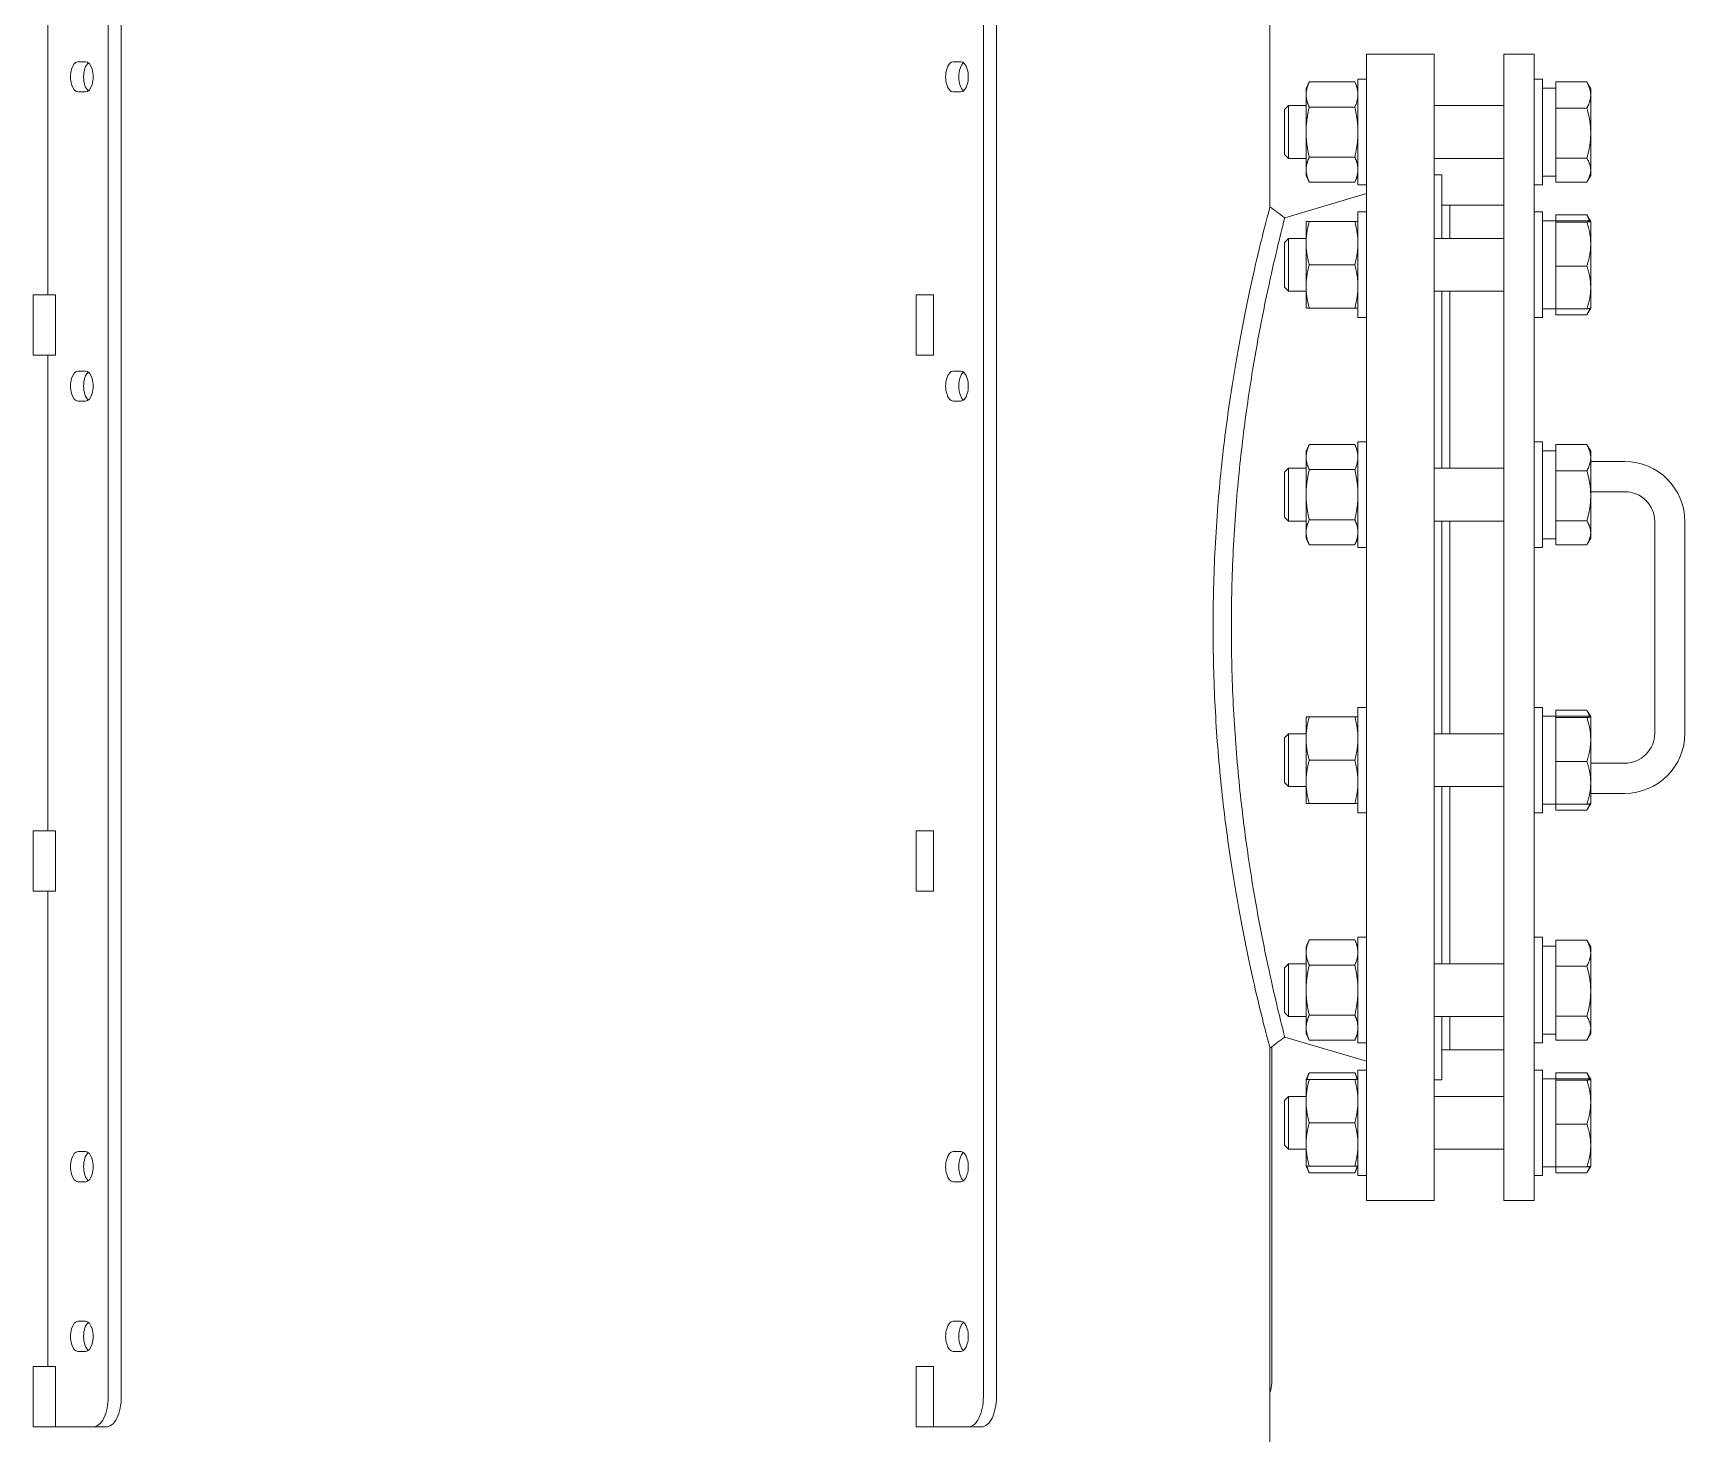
# Model space of a CAD drawing. Header units: inches. Extents: x 20 to 536, y 8 to 344.
# Drawn here: x 112.55 to 139.93, y 98.86 to 122.08 of the extents above; entities that cross this region are included whole.
import ezdxf

# ---------------------------------------------------------------- set-up
doc = ezdxf.new("R2010")
doc.units = ezdxf.units.IN
doc.header["$LTSCALE"] = 16
doc.header["$MEASUREMENT"] = 0
doc.layers.add('Visible (ANSI)', color=7, linetype='Continuous', lineweight=50)

msp = doc.modelspace()

# ---------------------------------------------------------------- linework, layer by layer
at = {"layer": 'Visible (ANSI)', "linetype": 'Continuous', "lineweight": 18}
for p, q in [((133.04893, 119.19868), (133.04893, 140.2293)), ((113.79361, 99.47597), (113.79361, 128.22597)), ((114.01011, 128.22597), (114.01011, 99.47597)), ((128.29953, 99.47597), (128.29953, 128.22597)), ((128.51604, 128.22597), (128.51604, 99.47597)), ((112.79361, 125.61597), (112.79361, 117.73597)), ((113.29361, 121.60097), (113.41861, 121.60097)), ((127.79953, 121.60097), (127.92453, 121.60097)), ((134.64923, 102.72597), (134.64923, 121.72597)), ((134.64923, 121.72597), (135.77423, 121.72597)), ((135.77423, 102.72597), (135.77423, 121.72597)), ((136.92923, 121.72597), (136.92923, 102.72597)), ((137.42923, 121.72597), (136.92923, 121.72597)), ((137.42923, 102.72597), (137.42923, 121.72597)), ((134.5086, 121.31134), (134.5086, 119.56134)), ((134.5086, 121.31134), (134.64923, 121.31134)), ((137.42923, 121.31134), (137.56985, 121.31134)), ((137.56985, 119.56134), (137.56985, 121.31134)), ((113.41861, 121.10097), (113.29361, 121.10097)), ((127.92453, 121.10097), (127.79953, 121.10097)), ((133.6496, 121.15534), (133.70147, 121.26657)), ((133.6496, 121.15534), (133.6496, 121.05901)), ((133.6496, 121.05901), (133.6496, 120.43634)), ((133.70147, 121.26657), (134.45673, 121.26657)), ((134.5086, 121.15534), (134.45673, 121.26657)), ((137.78885, 121.16584), (137.56985, 121.16584)), ((137.78885, 121.11465), (137.78885, 121.26602)), ((137.78885, 121.26602), (138.30278, 121.26602)), ((137.78885, 121.11465), (137.78885, 120.98448)), ((138.36698, 121.15509), (138.30949, 121.25466)), ((138.36698, 121.04956), (138.36698, 121.15509)), ((138.36698, 120.41827), (138.36698, 121.04956)), ((133.28885, 120.80769), (133.35501, 120.87384)), ((133.28885, 120.06499), (133.28885, 120.80769)), ((133.35501, 120.87384), (133.35501, 119.99884)), ((133.6496, 120.87384), (133.35501, 120.87384)), ((133.70147, 120.85145), (134.45673, 120.85145)), ((136.92923, 120.87384), (135.77423, 120.87384)), ((137.78885, 120.83311), (137.78885, 120.98448)), ((137.78885, 120.54301), (137.78885, 120.83311)), ((137.78885, 120.83311), (138.30278, 120.83311)), ((137.78885, 120.54301), (137.78885, 120.29354)), ((133.6496, 120.43634), (133.6496, 119.81366)), ((137.78885, 120.00343), (137.78885, 120.29354)), ((138.36698, 119.80504), (138.36698, 120.41827)), ((133.28885, 120.06499), (133.35501, 119.99884)), ((133.6496, 119.99884), (133.35501, 119.99884)), ((133.70147, 120.02122), (134.45673, 120.02122)), ((136.92923, 119.99884), (135.77423, 119.99884)), ((137.78885, 119.8647), (137.78885, 120.00343)), ((137.78885, 120.00343), (138.30278, 120.00343)), ((133.6496, 119.81366), (133.6496, 119.71734)), ((133.6496, 119.71734), (133.70147, 119.60611)), ((134.5086, 119.71734), (134.45673, 119.60611)), ((135.77423, 119.72597), (135.89923, 119.72597)), ((135.89923, 118.67388), (135.89923, 119.72597)), ((137.76755, 119.70684), (137.56985, 119.70684)), ((137.78885, 119.8647), (137.78885, 119.74539)), ((137.78885, 119.60666), (137.78885, 119.74539)), ((138.36698, 119.71759), (138.30949, 119.61801)), ((138.36698, 119.71759), (138.36698, 119.80504)), ((133.29529, 119.01471), (134.64923, 119.41597)), ((133.70147, 119.60611), (134.45673, 119.60611)), ((134.5086, 119.56134), (134.64923, 119.56134)), ((137.42923, 119.56134), (137.56985, 119.56134)), ((137.78885, 119.60666), (138.30278, 119.60666)), ((135.89923, 119.22597), (136.02923, 119.22597)), ((136.02923, 118.67388), (136.02923, 119.22597)), ((136.02923, 118.67388), (136.02923, 119.22597)), ((136.02923, 119.22597), (136.92923, 119.22597)), ((133.6496, 118.95538), (133.6496, 118.59588)), ((133.70147, 118.95538), (134.45673, 118.95538)), ((134.5086, 119.11138), (134.5086, 117.36138)), ((134.5086, 119.11138), (134.64923, 119.11138)), ((137.42923, 119.11138), (137.56985, 119.11138)), ((137.56985, 117.36138), (137.56985, 119.11138)), ((137.78885, 118.96588), (137.56985, 118.96588)), ((137.78885, 118.96588), (137.78885, 119.06605)), ((137.78885, 119.06605), (138.30278, 119.06605)), ((137.78885, 118.96588), (137.78885, 118.95176)), ((137.78885, 118.96533), (138.30278, 118.96533)), ((137.78885, 118.94447), (137.78885, 118.95176)), ((137.78885, 118.68958), (137.78885, 118.94447)), ((137.78885, 118.94447), (138.30278, 118.94447)), ((138.36685, 118.95535), (138.30949, 119.0547)), ((138.36698, 118.95513), (138.36685, 118.95535)), ((138.36698, 118.9549), (138.36698, 118.95513)), ((138.36698, 118.57999), (138.36698, 118.9549)), ((133.28885, 118.60773), (133.35501, 118.67388)), ((133.28885, 117.86503), (133.28885, 118.60773)), ((133.35501, 118.67388), (133.35501, 117.79888)), ((133.6496, 118.67388), (133.35501, 118.67388)), ((133.6496, 118.59588), (133.6496, 117.87688)), ((136.92923, 118.67388), (135.77423, 118.67388)), ((137.78885, 118.68958), (137.78885, 118.4704)), ((138.36698, 117.86147), (138.36698, 118.57999)), ((137.78885, 118.21551), (137.78885, 118.4704)), ((133.70147, 118.23638), (134.45673, 118.23638)), ((137.78885, 117.96792), (137.78885, 118.21551)), ((137.78885, 118.21551), (138.30278, 118.21551)), ((133.28885, 117.86503), (133.35501, 117.79888)), ((133.6496, 117.79888), (133.35501, 117.79888)), ((133.6496, 117.87688), (133.6496, 117.51738)), ((136.92923, 117.79888), (135.77423, 117.79888)), ((135.89923, 114.86343), (135.89923, 117.79888)), ((136.02923, 114.86343), (136.02923, 117.79888)), ((136.02923, 114.86343), (136.02923, 117.79888)), ((137.78885, 117.96792), (137.78885, 117.75501)), ((137.78885, 117.50742), (137.78885, 117.75501)), ((138.36698, 117.51763), (138.36698, 117.86147)), ((112.54681, 117.73597), (112.91861, 117.73597)), ((112.54681, 117.73597), (112.54681, 116.73597)), ((112.91861, 117.73597), (112.91861, 116.73597)), ((127.18349, 117.73597), (127.47054, 117.73597)), ((127.18349, 117.73597), (127.18349, 116.73597)), ((127.47054, 117.73597), (127.47054, 116.73597)), ((133.70147, 117.51738), (134.45673, 117.51738)), ((137.78885, 117.50688), (137.56985, 117.50688)), ((137.78885, 117.50742), (137.78885, 117.50688)), ((137.78885, 117.50742), (138.30278, 117.50742)), ((137.78885, 117.4067), (137.78885, 117.50688)), ((138.36685, 117.5174), (138.30949, 117.41805)), ((138.36698, 117.51763), (138.36685, 117.5174)), ((134.5086, 117.36138), (134.64923, 117.36138)), ((137.42923, 117.36138), (137.56985, 117.36138)), ((137.78885, 117.4067), (138.30278, 117.4067)), ((112.54681, 116.73597), (112.91861, 116.73597)), ((112.79361, 116.73597), (112.79361, 108.85597)), ((127.18349, 116.73597), (127.47054, 116.73597)), ((113.29361, 116.47597), (113.41861, 116.47597)), ((127.79953, 116.47597), (127.92453, 116.47597)), ((113.41861, 115.97597), (113.29361, 115.97597)), ((127.92453, 115.97597), (127.79953, 115.97597)), ((134.5086, 115.30093), (134.5086, 113.55093)), ((134.5086, 115.30093), (134.64923, 115.30093)), ((137.42923, 115.30093), (137.56985, 115.30093)), ((137.56985, 113.55093), (137.56985, 115.30093)), ((133.6496, 115.14493), (133.70147, 115.25616)), ((133.6496, 115.14493), (133.6496, 115.0486)), ((133.6496, 115.0486), (133.6496, 114.42593)), ((133.70147, 115.25616), (134.45673, 115.25616)), ((134.5086, 115.14493), (134.45673, 115.25616)), ((137.78885, 115.15543), (137.56985, 115.15543)), ((137.78885, 115.10424), (137.78885, 115.25561)), ((137.78885, 115.25561), (138.30278, 115.25561)), ((137.78885, 115.10424), (137.78885, 114.97407)), ((138.36698, 115.14468), (138.30949, 115.24425)), ((138.36698, 115.03916), (138.36698, 115.14468)), ((138.36698, 114.40786), (138.36698, 115.03916)), ((133.28885, 114.79728), (133.35501, 114.86343)), ((133.28885, 114.05458), (133.28885, 114.79728)), ((133.35501, 114.86343), (133.35501, 113.98843)), ((133.6496, 114.86343), (133.35501, 114.86343)), ((133.70147, 114.84104), (134.45673, 114.84104)), ((136.92923, 114.86343), (135.77423, 114.86343)), ((137.78885, 114.8227), (137.78885, 114.97407)), ((137.78885, 114.5326), (137.78885, 114.8227)), ((137.78885, 114.8227), (138.30278, 114.8227)), ((138.92923, 114.97597), (138.36698, 114.97597)), ((137.78885, 114.5326), (137.78885, 114.28313)), ((138.92923, 114.47597), (138.36698, 114.47597)), ((133.6496, 114.42593), (133.6496, 113.80326)), ((137.78885, 113.99302), (137.78885, 114.28313)), ((138.36698, 113.79464), (138.36698, 114.40786)), ((133.28885, 114.05458), (133.35501, 113.98843)), ((133.6496, 113.98843), (133.35501, 113.98843)), ((133.70147, 114.01081), (134.45673, 114.01081)), ((136.92923, 113.98843), (135.77423, 113.98843)), ((135.89923, 110.46351), (135.89923, 113.98843)), ((136.02923, 110.46351), (136.02923, 113.98843)), ((136.02923, 110.46351), (136.02923, 113.98843)), ((137.78885, 113.85429), (137.78885, 113.99302)), ((137.78885, 113.99302), (138.30278, 113.99302)), ((139.42923, 110.47597), (139.42923, 113.97597)), ((139.92923, 110.47597), (139.92923, 113.97597)), ((133.6496, 113.80326), (133.6496, 113.70693)), ((133.6496, 113.70693), (133.70147, 113.5957)), ((134.5086, 113.70693), (134.45673, 113.5957)), ((137.78885, 113.69643), (137.56985, 113.69643)), ((137.78885, 113.85429), (137.78885, 113.73499)), ((137.78885, 113.59625), (137.78885, 113.73499)), ((138.36698, 113.70718), (138.30949, 113.60761)), ((138.36698, 113.70718), (138.36698, 113.79464)), ((133.70147, 113.5957), (134.45673, 113.5957)), ((134.5086, 113.55093), (134.64923, 113.55093)), ((137.42923, 113.55093), (137.56985, 113.55093)), ((137.78885, 113.59625), (138.30278, 113.59625)), ((134.5086, 110.90101), (134.5086, 109.15101)), ((134.5086, 110.90101), (134.64923, 110.90101)), ((137.42923, 110.90101), (137.56985, 110.90101)), ((137.56985, 109.15101), (137.56985, 110.90101)), ((133.6496, 110.74501), (133.6496, 110.38551)), ((133.70147, 110.74501), (134.45673, 110.74501)), ((137.78885, 110.75551), (137.56985, 110.75551)), ((137.78885, 110.75551), (137.78885, 110.85568)), ((137.78885, 110.85568), (138.30278, 110.85568)), ((137.78885, 110.75551), (137.78885, 110.74139)), ((137.78885, 110.75496), (138.30278, 110.75496)), ((137.78885, 110.7341), (137.78885, 110.74139)), ((137.78885, 110.47921), (137.78885, 110.7341)), ((137.78885, 110.7341), (138.30278, 110.7341)), ((138.36685, 110.74498), (138.30949, 110.84433)), ((138.36698, 110.74476), (138.36685, 110.74498)), ((138.36698, 110.74453), (138.36698, 110.74476)), ((138.36698, 110.36962), (138.36698, 110.74453)), ((133.28885, 110.39736), (133.35501, 110.46351)), ((133.28885, 109.65466), (133.28885, 110.39736)), ((133.35501, 110.46351), (133.35501, 109.58851)), ((133.6496, 110.46351), (133.35501, 110.46351)), ((133.6496, 110.38551), (133.6496, 109.66651)), ((136.92923, 110.46351), (135.77423, 110.46351)), ((137.78885, 110.47921), (137.78885, 110.26003)), ((138.36698, 109.6511), (138.36698, 110.36962)), ((137.78885, 110.00514), (137.78885, 110.26003)), ((133.70147, 110.02601), (134.45673, 110.02601)), ((137.78885, 109.75755), (137.78885, 110.00514)), ((137.78885, 110.00514), (138.30278, 110.00514)), ((138.36698, 109.97597), (138.92923, 109.97597)), ((133.28885, 109.65466), (133.35501, 109.58851)), ((133.6496, 109.58851), (133.35501, 109.58851)), ((133.6496, 109.66651), (133.6496, 109.30701)), ((136.92923, 109.58851), (135.77423, 109.58851)), ((135.89923, 106.65306), (135.89923, 109.58851)), ((136.02923, 106.65306), (136.02923, 109.58851)), ((136.02923, 106.65306), (136.02923, 109.58851)), ((137.78885, 109.75755), (137.78885, 109.54464)), ((137.78885, 109.29705), (137.78885, 109.54464)), ((138.36698, 109.30726), (138.36698, 109.6511)), ((133.70147, 109.30701), (134.45673, 109.30701)), ((137.78885, 109.29651), (137.56985, 109.29651)), ((137.78885, 109.29705), (137.78885, 109.29651)), ((137.78885, 109.29705), (138.30278, 109.29705)), ((137.78885, 109.19633), (137.78885, 109.29651)), ((138.36685, 109.30703), (138.30949, 109.20768)), ((138.36698, 109.30726), (138.36685, 109.30703)), ((138.36698, 109.47597), (138.92923, 109.47597)), ((134.5086, 109.15101), (134.64923, 109.15101)), ((137.42923, 109.15101), (137.56985, 109.15101)), ((137.78885, 109.19633), (138.30278, 109.19633)), ((112.54681, 108.85597), (112.91861, 108.85597)), ((112.54681, 108.85597), (112.54681, 107.85597)), ((112.91861, 108.85597), (112.91861, 107.85597)), ((127.18349, 108.85597), (127.47054, 108.85597)), ((127.18349, 108.85597), (127.18349, 107.85597)), ((127.47054, 108.85597), (127.47054, 107.85597)), ((112.54681, 107.85597), (112.91861, 107.85597)), ((112.79361, 107.85597), (112.79361, 99.97597)), ((127.18349, 107.85597), (127.47054, 107.85597)), ((134.5086, 107.09056), (134.5086, 105.34056)), ((134.5086, 107.09056), (134.64923, 107.09056)), ((137.42923, 107.09056), (137.56985, 107.09056)), ((137.56985, 105.34056), (137.56985, 107.09056)), ((133.6496, 106.93456), (133.70147, 107.04579)), ((133.6496, 106.93456), (133.6496, 106.83823)), ((133.6496, 106.83823), (133.6496, 106.21556)), ((133.70147, 107.04579), (134.45673, 107.04579)), ((134.5086, 106.93456), (134.45673, 107.04579)), ((137.78885, 106.94506), (137.56985, 106.94506)), ((137.78885, 106.89387), (137.78885, 107.04524)), ((137.78885, 107.04524), (138.30278, 107.04524)), ((137.78885, 106.89387), (137.78885, 106.7637)), ((138.36698, 106.93431), (138.30949, 107.03388)), ((138.36698, 106.82879), (138.36698, 106.93431)), ((138.36698, 106.19749), (138.36698, 106.82879)), ((133.28885, 106.58691), (133.35501, 106.65306)), ((133.28885, 105.84421), (133.28885, 106.58691)), ((133.35501, 106.65306), (133.35501, 105.77806)), ((133.6496, 106.65306), (133.35501, 106.65306)), ((133.70147, 106.63067), (134.45673, 106.63067)), ((136.92923, 106.65306), (135.77423, 106.65306)), ((137.78885, 106.61233), (137.78885, 106.7637)), ((137.78885, 106.32223), (137.78885, 106.61233)), ((137.78885, 106.61233), (138.30278, 106.61233)), ((137.78885, 106.32223), (137.78885, 106.07276)), ((133.6496, 106.21556), (133.6496, 105.59289)), ((137.78885, 105.78265), (137.78885, 106.07276)), ((138.36698, 105.58427), (138.36698, 106.19749)), ((133.28885, 105.84421), (133.35501, 105.77806)), ((133.6496, 105.77806), (133.35501, 105.77806)), ((133.70147, 105.80044), (134.45673, 105.80044)), ((136.92923, 105.77806), (135.77423, 105.77806)), ((135.89923, 104.72597), (135.89923, 105.77806)), ((136.02923, 105.22597), (136.02923, 105.77806)), ((136.02923, 105.22597), (136.02923, 105.77806)), ((137.78885, 105.64392), (137.78885, 105.78265)), ((137.78885, 105.78265), (138.30278, 105.78265)), ((133.29529, 105.43723), (134.64923, 105.03597)), ((133.6496, 105.59289), (133.6496, 105.49656)), ((133.6496, 105.49656), (133.70147, 105.38533)), ((134.5086, 105.49656), (134.45673, 105.38533)), ((137.78885, 105.48606), (137.56985, 105.48606)), ((137.78885, 105.64392), (137.78885, 105.52462)), ((137.78885, 105.38588), (137.78885, 105.52462)), ((138.36698, 105.49681), (138.30949, 105.39724)), ((138.36698, 105.49681), (138.36698, 105.58427)), ((133.04893, 90.96978), (133.04893, 105.25325)), ((133.08138, 99.72597), (133.08138, 105.27749)), ((133.70147, 105.38533), (134.45673, 105.38533)), ((134.5086, 105.34056), (134.64923, 105.34056)), ((135.89923, 105.22597), (136.02923, 105.22597)), ((136.02923, 105.22597), (136.92923, 105.22597)), ((137.42923, 105.34056), (137.56985, 105.34056)), ((137.78885, 105.38588), (138.30278, 105.38588)), ((134.5086, 104.8906), (134.5086, 103.1406)), ((134.5086, 104.8906), (134.64923, 104.8906)), ((137.42923, 104.8906), (137.56985, 104.8906)), ((137.56985, 103.1406), (137.56985, 104.8906)), ((133.6496, 104.7346), (133.70147, 104.84583)), ((133.6496, 104.7346), (133.6496, 104.3751)), ((133.70147, 104.84583), (134.45673, 104.84583)), ((133.70147, 104.7346), (134.45673, 104.7346)), ((134.5086, 104.7346), (134.45673, 104.84583)), ((135.77423, 104.72597), (135.89923, 104.72597)), ((137.78885, 104.7451), (137.56985, 104.7451)), ((137.78885, 104.7451), (137.78885, 104.84528)), ((137.78885, 104.84528), (138.30278, 104.84528)), ((137.78885, 104.7451), (137.78885, 104.73098)), ((137.78885, 104.74455), (138.30278, 104.74455)), ((137.78885, 104.72369), (137.78885, 104.73098)), ((137.78885, 104.46881), (137.78885, 104.72369)), ((137.78885, 104.72369), (138.30278, 104.72369)), ((138.36685, 104.73458), (138.30949, 104.83392)), ((138.36698, 104.73435), (138.36685, 104.73458)), ((138.36698, 104.73412), (138.36698, 104.73435)), ((138.36698, 104.35921), (138.36698, 104.73412)), ((133.28885, 104.38695), (133.35501, 104.4531)), ((133.28885, 103.64425), (133.28885, 104.38695)), ((133.35501, 104.4531), (133.35501, 103.5781)), ((133.6496, 104.4531), (133.35501, 104.4531)), ((133.6496, 104.3751), (133.6496, 103.6561)), ((136.92923, 104.4531), (135.77423, 104.4531)), ((137.78885, 104.46881), (137.78885, 104.24962)), ((138.36698, 103.64069), (138.36698, 104.35921)), ((137.78885, 103.99474), (137.78885, 104.24962)), ((133.70147, 104.0156), (134.45673, 104.0156)), ((137.78885, 103.74715), (137.78885, 103.99474)), ((137.78885, 103.99474), (138.30278, 103.99474)), ((113.29361, 103.53847), (113.41861, 103.53847)), ((127.79953, 103.53847), (127.92453, 103.53847)), ((133.28885, 103.64425), (133.35501, 103.5781)), ((133.6496, 103.5781), (133.35501, 103.5781)), ((133.6496, 103.6561), (133.6496, 103.2966)), ((136.92923, 103.5781), (135.77423, 103.5781)), ((137.78885, 103.74715), (137.78885, 103.53424)), ((137.78885, 103.28664), (137.78885, 103.53424)), ((138.36698, 103.29685), (138.36698, 103.64069)), ((133.6496, 103.2966), (133.70147, 103.18537)), ((133.70147, 103.2966), (134.45673, 103.2966)), ((134.5086, 103.2966), (134.45673, 103.18537)), ((137.78885, 103.2861), (137.56985, 103.2861)), ((137.78885, 103.28664), (137.78885, 103.2861)), ((137.78885, 103.28664), (138.30278, 103.28664)), ((137.78885, 103.18592), (137.78885, 103.2861)), ((138.36685, 103.29662), (138.30949, 103.19727)), ((138.36698, 103.29685), (138.36685, 103.29662)), ((113.41861, 103.03847), (113.29361, 103.03847)), ((127.92453, 103.03847), (127.79953, 103.03847)), ((133.70147, 103.18537), (134.45673, 103.18537)), ((134.5086, 103.1406), (134.64923, 103.1406)), ((137.42923, 103.1406), (137.56985, 103.1406)), ((137.78885, 103.18592), (138.30278, 103.18592)), ((134.64923, 102.72597), (135.77423, 102.72597)), ((137.42923, 102.72597), (136.92923, 102.72597)), ((113.29361, 100.72597), (113.41861, 100.72597)), ((127.79953, 100.72597), (127.92453, 100.72597)), ((113.41861, 100.22597), (113.29361, 100.22597)), ((127.92453, 100.22597), (127.79953, 100.22597)), ((112.54681, 99.97597), (112.91861, 99.97597)), ((112.54681, 99.97597), (112.54681, 98.97597)), ((112.91861, 99.97597), (112.91861, 98.97597)), ((127.18349, 99.97597), (127.47054, 99.97597)), ((127.18349, 99.97597), (127.18349, 98.97597)), ((127.47054, 99.97597), (127.47054, 98.97597)), ((112.54681, 98.97597), (112.91861, 98.97597)), ((112.91861, 98.97597), (113.54361, 98.97597)), ((113.54361, 98.97597), (113.76011, 98.97597)), ((127.18349, 98.97597), (127.47054, 98.97597)), ((127.47054, 98.97597), (128.04953, 98.97597)), ((128.04953, 98.97597), (128.26604, 98.97597))]:
    msp.add_line(p, q, dxfattribs=at)
for centre, radius, start, end in [((138.92923, 113.97597), 1, 0, 90), ((138.92923, 113.97597), 0.5, 0, 90), ((138.92923, 110.47597), 1, 270, 0), ((138.92923, 110.47597), 0.5, 270, 0)]:
    msp.add_arc(centre, radius, start, end, dxfattribs=at)
for centre, major_axis, ratio, start_param, end_param in [((113.29361, 121.35097), (0, -0.25), 0.5, 3.14159265, 6.28318531), ((113.51011, 121.35097), (0, 0.25), 0.5, 0.37473443, 2.76685822), ((113.41861, 121.35097), (0, 0.25), 0.5, 3.14159265, 6.28318531), ((127.79953, 121.35097), (0, -0.25), 0.5, 3.14159265, 6.28318531), ((128.01604, 121.35097), (0, 0.25), 0.5, 0.37473443, 2.76685822), ((127.92453, 121.35097), (0, 0.25), 0.5, 3.14159265, 6.28318531), ((137.4146, 120.43634), (-4.13718, 0.06422), 0.17564313, 1.65893872, 1.6641065), ((113.29361, 116.22597), (0, -0.25), 0.5, 3.14159265, 6.28318531), ((113.51011, 116.22597), (0, 0.25), 0.5, 0.37473443, 2.76685822), ((113.41861, 116.22597), (0, 0.25), 0.5, 3.14159265, 6.28318531), ((127.79953, 116.22597), (0, -0.25), 0.5, 3.14159265, 6.28318531), ((128.01604, 116.22597), (0, 0.25), 0.5, 0.37473443, 2.76685822), ((127.92453, 116.22597), (0, 0.25), 0.5, 3.14159265, 6.28318531), ((113.29361, 103.28847), (0, -0.25), 0.5, 3.14159265, 6.28318531), ((113.51011, 103.28847), (0, 0.25), 0.5, 0.37473443, 2.76685822), ((113.41861, 103.28847), (0, 0.25), 0.5, 3.14159265, 6.28318531), ((127.79953, 103.28847), (0, -0.25), 0.5, 3.14159265, 6.28318531), ((128.01604, 103.28847), (0, 0.25), 0.5, 0.37473443, 2.76685822), ((127.92453, 103.28847), (0, 0.25), 0.5, 3.14159265, 6.28318531), ((113.29361, 100.47597), (0, -0.25), 0.5, 3.14159265, 6.28318531), ((113.51011, 100.47597), (0, 0.25), 0.5, 0.37473443, 2.76685822), ((113.41861, 100.47597), (0, 0.25), 0.5, 3.14159265, 6.28318531), ((127.79953, 100.47597), (0, -0.25), 0.5, 3.14159265, 6.28318531), ((128.01604, 100.47597), (0, 0.25), 0.5, 0.37473443, 2.76685822), ((127.92453, 100.47597), (0, 0.25), 0.5, 3.14159265, 6.28318531), ((113.54361, 99.47597), (0, -0.5), 0.5, 0, 1.57079633), ((113.76011, 99.47597), (0, -0.5), 0.5, 0, 1.57079633), ((128.04953, 99.47597), (0, -0.5), 0.5, 0, 1.57079633), ((128.26604, 99.47597), (0, -0.5), 0.5, 0, 1.57079633)]:
    msp.add_ellipse(centre, major_axis=major_axis, ratio=ratio, start_param=start_param, end_param=end_param, dxfattribs=at)
for points, weights in [([(133.70147, 121.26657), (133.6496, 121.15534), (133.6496, 121.05901)], [1, 1.0379548493, 1]), ([(133.6496, 121.05901), (133.6496, 120.96268), (133.70147, 120.85145)], [1, 1.0379548493, 1]), ([(134.5086, 121.05901), (134.5086, 121.15534), (134.45673, 121.26657)], [1, 1.0379548493, 1]), ([(134.45673, 120.85145), (134.5086, 120.96268), (134.5086, 121.05901)], [1, 1.0379548493, 1]), ([(138.36698, 121.04956), (138.36698, 121.15002), (138.30278, 121.26602)], [1, 1.04314139574, 1.01001874936]), ([(138.30278, 121.26602), (138.30623, 121.2603), (138.30949, 121.25466)], [1.01001874936, 1.01174639157, 1.01326655323]), ([(138.30278, 120.83311), (138.36698, 120.94911), (138.36698, 121.04956)], [1.01001874936, 1.04314139574, 1]), ([(133.70147, 120.85145), (133.6496, 120.62899), (133.6496, 120.43634)], [1, 1.0379548493, 1]), ([(134.5086, 120.43634), (134.5086, 120.62899), (134.45673, 120.85145)], [1, 1.0379548493, 1]), ([(138.36698, 120.41827), (138.36698, 120.6108), (138.30278, 120.83311)], [1, 1.04314139574, 1.01001874936]), ([(133.6496, 120.43634), (133.6496, 120.24368), (133.70147, 120.02122)], [1, 1.0379548493, 1]), ([(134.45673, 120.02122), (134.5086, 120.24368), (134.5086, 120.43634)], [1, 1.0379548493, 1]), ([(138.30278, 120.00343), (138.36698, 120.22574), (138.36698, 120.41827)], [1.01001874936, 1.04314139574, 1]), ([(133.70147, 120.02122), (133.6496, 119.90999), (133.6496, 119.81366)], [1, 1.0379548493, 1]), ([(134.5086, 119.81366), (134.5086, 119.90999), (134.45673, 120.02122)], [1, 1.0379548493, 1]), ([(138.36698, 119.80504), (138.36698, 119.89712), (138.30278, 120.00343)], [1, 1.04314139574, 1.01001874936]), ([(133.6496, 119.81366), (133.6496, 119.71734), (133.70147, 119.60611)], [1, 1.0379548493, 1]), ([(134.45673, 119.60611), (134.5086, 119.71734), (134.5086, 119.81366)], [1, 1.0379548493, 1]), ([(138.30278, 119.60666), (138.36698, 119.71297), (138.36698, 119.80504)], [1.01001874936, 1.04314139574, 1]), ([(133.6496, 118.95538), (133.6496, 118.95538), (133.70147, 118.95538)], [1, 1.0379548493, 1]), ([(133.70147, 118.95538), (133.6496, 118.76272), (133.6496, 118.59588)], [1, 1.0379548493, 1]), ([(134.5086, 118.59588), (134.5086, 118.76272), (134.45673, 118.95538)], [1, 1.0379548493, 1]), ([(134.45673, 118.95538), (134.5086, 118.95538), (134.5086, 118.95538)], [1, 1.0379548493, 1]), ([(138.30278, 119.06605), (138.30623, 119.06034), (138.30949, 119.0547)], [1.01001874936, 1.01174639157, 1.01326655323]), ([(138.34929, 118.96023), (138.33356, 119.01044), (138.30278, 119.06605)], [1.02429968931, 1.02563189319, 1.01001874936]), ([(138.36698, 118.9549), (138.36698, 118.95974), (138.30278, 118.96533)], [1, 1.04314139574, 1.01001874936]), ([(138.30278, 118.94447), (138.36698, 118.95006), (138.36698, 118.9549)], [1.01001874936, 1.04314139574, 1]), ([(138.36698, 118.57999), (138.36698, 118.74915), (138.30278, 118.94447)], [1, 1.04314139574, 1.01001874936]), ([(133.6496, 118.59588), (133.6496, 118.42903), (133.70147, 118.23638)], [1, 1.0379548493, 1]), ([(134.45673, 118.23638), (134.5086, 118.42903), (134.5086, 118.59588)], [1, 1.0379548493, 1]), ([(138.30278, 118.21551), (138.36698, 118.41084), (138.36698, 118.57999)], [1.01001874936, 1.04314139574, 1]), ([(133.70147, 118.23638), (133.6496, 118.04372), (133.6496, 117.87688)], [1, 1.0379548493, 1]), ([(134.5086, 117.87688), (134.5086, 118.04372), (134.45673, 118.23638)], [1, 1.0379548493, 1]), ([(138.36698, 117.86147), (138.36698, 118.02578), (138.30278, 118.21551)], [1, 1.04314139574, 1.01001874936]), ([(133.6496, 117.87688), (133.6496, 117.71003), (133.70147, 117.51738)], [1, 1.0379548493, 1]), ([(134.45673, 117.51738), (134.5086, 117.71003), (134.5086, 117.87688)], [1, 1.0379548493, 1]), ([(138.30278, 117.50742), (138.36698, 117.69715), (138.36698, 117.86147)], [1.01001874936, 1.04314139574, 1]), ([(133.70147, 117.51738), (133.6496, 117.51738), (133.6496, 117.51738)], [1, 1.0379548493, 1]), ([(134.5086, 117.51738), (134.5086, 117.51738), (134.45673, 117.51738)], [1, 1.0379548493, 1]), ([(138.36685, 117.5174), (138.36417, 117.51277), (138.30278, 117.50742)], [1.00373289337, 1.04164895705, 1.01001874936]), ([(138.30278, 117.4067), (138.33663, 117.46275), (138.35234, 117.51301)], [1.01001874936, 1.02721658286, 1.02385469408]), ([(133.70147, 115.25616), (133.6496, 115.14493), (133.6496, 115.0486)], [1, 1.0379548493, 1]), ([(133.6496, 115.0486), (133.6496, 114.95227), (133.70147, 114.84104)], [1, 1.0379548493, 1]), ([(134.5086, 115.0486), (134.5086, 115.14493), (134.45673, 115.25616)], [1, 1.0379548493, 1]), ([(134.45673, 114.84104), (134.5086, 114.95227), (134.5086, 115.0486)], [1, 1.0379548493, 1]), ([(138.36698, 115.03916), (138.36698, 115.13961), (138.30278, 115.25561)], [1, 1.04314139574, 1.01001874936]), ([(138.30278, 115.25561), (138.30623, 115.24989), (138.30949, 115.24425)], [1.01001874936, 1.01174639157, 1.01326655323]), ([(138.30278, 114.8227), (138.36698, 114.9387), (138.36698, 115.03916)], [1.01001874936, 1.04314139574, 1]), ([(133.70147, 114.84104), (133.6496, 114.61858), (133.6496, 114.42593)], [1, 1.0379548493, 1]), ([(134.5086, 114.42593), (134.5086, 114.61858), (134.45673, 114.84104)], [1, 1.0379548493, 1]), ([(138.36698, 114.40786), (138.36698, 114.60039), (138.30278, 114.8227)], [1, 1.04314139574, 1.01001874936]), ([(133.6496, 114.42593), (133.6496, 114.23327), (133.70147, 114.01081)], [1, 1.0379548493, 1]), ([(134.45673, 114.01081), (134.5086, 114.23327), (134.5086, 114.42593)], [1, 1.0379548493, 1]), ([(138.30278, 113.99302), (138.36698, 114.21534), (138.36698, 114.40786)], [1.01001874936, 1.04314139574, 1]), ([(133.70147, 114.01081), (133.6496, 113.89958), (133.6496, 113.80326)], [1, 1.0379548493, 1]), ([(134.5086, 113.80326), (134.5086, 113.89958), (134.45673, 114.01081)], [1, 1.0379548493, 1]), ([(138.36698, 113.79464), (138.36698, 113.88671), (138.30278, 113.99302)], [1, 1.04314139574, 1.01001874936]), ([(133.6496, 113.80326), (133.6496, 113.70693), (133.70147, 113.5957)], [1, 1.0379548493, 1]), ([(134.45673, 113.5957), (134.5086, 113.70693), (134.5086, 113.80326)], [1, 1.0379548493, 1]), ([(138.30278, 113.59625), (138.36698, 113.70257), (138.36698, 113.79464)], [1.01001874936, 1.04314139574, 1]), ([(133.6496, 110.74501), (133.6496, 110.74501), (133.70147, 110.74501)], [1, 1.0379548493, 1]), ([(133.70147, 110.74501), (133.6496, 110.55235), (133.6496, 110.38551)], [1, 1.0379548493, 1]), ([(134.5086, 110.38551), (134.5086, 110.55235), (134.45673, 110.74501)], [1, 1.0379548493, 1]), ([(134.45673, 110.74501), (134.5086, 110.74501), (134.5086, 110.74501)], [1, 1.0379548493, 1]), ([(138.30278, 110.85568), (138.30623, 110.84997), (138.30949, 110.84433)], [1.01001874936, 1.01174639157, 1.01326655323]), ([(138.34929, 110.74986), (138.33356, 110.80007), (138.30278, 110.85568)], [1.02429968931, 1.02563189319, 1.01001874936]), ([(138.36698, 110.74453), (138.36698, 110.74937), (138.30278, 110.75496)], [1, 1.04314139574, 1.01001874936]), ([(138.30278, 110.7341), (138.36698, 110.73969), (138.36698, 110.74453)], [1.01001874936, 1.04314139574, 1]), ([(138.36698, 110.36962), (138.36698, 110.53878), (138.30278, 110.7341)], [1, 1.04314139574, 1.01001874936]), ([(133.6496, 110.38551), (133.6496, 110.21866), (133.70147, 110.02601)], [1, 1.0379548493, 1]), ([(134.45673, 110.02601), (134.5086, 110.21866), (134.5086, 110.38551)], [1, 1.0379548493, 1]), ([(138.30278, 110.00514), (138.36698, 110.20047), (138.36698, 110.36962)], [1.01001874936, 1.04314139574, 1]), ([(133.70147, 110.02601), (133.6496, 109.83335), (133.6496, 109.66651)], [1, 1.0379548493, 1]), ([(134.5086, 109.66651), (134.5086, 109.83335), (134.45673, 110.02601)], [1, 1.0379548493, 1]), ([(138.36698, 109.6511), (138.36698, 109.81541), (138.30278, 110.00514)], [1, 1.04314139574, 1.01001874936]), ([(133.6496, 109.66651), (133.6496, 109.49966), (133.70147, 109.30701)], [1, 1.0379548493, 1]), ([(134.45673, 109.30701), (134.5086, 109.49966), (134.5086, 109.66651)], [1, 1.0379548493, 1]), ([(138.30278, 109.29705), (138.36698, 109.48679), (138.36698, 109.6511)], [1.01001874936, 1.04314139574, 1]), ([(133.70147, 109.30701), (133.6496, 109.30701), (133.6496, 109.30701)], [1, 1.0379548493, 1]), ([(134.5086, 109.30701), (134.5086, 109.30701), (134.45673, 109.30701)], [1, 1.0379548493, 1]), ([(138.36685, 109.30703), (138.36417, 109.3024), (138.30278, 109.29705)], [1.00373289337, 1.04164895705, 1.01001874936]), ([(138.30278, 109.19633), (138.33663, 109.25238), (138.35234, 109.30264)], [1.01001874936, 1.02721658286, 1.02385469408]), ([(133.70147, 107.04579), (133.6496, 106.93456), (133.6496, 106.83823)], [1, 1.0379548493, 1]), ([(133.6496, 106.83823), (133.6496, 106.7419), (133.70147, 106.63067)], [1, 1.0379548493, 1]), ([(134.5086, 106.83823), (134.5086, 106.93456), (134.45673, 107.04579)], [1, 1.0379548493, 1]), ([(134.45673, 106.63067), (134.5086, 106.7419), (134.5086, 106.83823)], [1, 1.0379548493, 1]), ([(138.36698, 106.82879), (138.36698, 106.92924), (138.30278, 107.04524)], [1, 1.04314139574, 1.01001874936]), ([(138.30278, 107.04524), (138.30623, 107.03952), (138.30949, 107.03388)], [1.01001874936, 1.01174639157, 1.01326655323]), ([(138.30278, 106.61233), (138.36698, 106.72833), (138.36698, 106.82879)], [1.01001874936, 1.04314139574, 1]), ([(133.70147, 106.63067), (133.6496, 106.40822), (133.6496, 106.21556)], [1, 1.0379548493, 1]), ([(134.5086, 106.21556), (134.5086, 106.40822), (134.45673, 106.63067)], [1, 1.0379548493, 1]), ([(138.36698, 106.19749), (138.36698, 106.39002), (138.30278, 106.61233)], [1, 1.04314139574, 1.01001874936]), ([(133.6496, 106.21556), (133.6496, 106.0229), (133.70147, 105.80044)], [1, 1.0379548493, 1]), ([(134.45673, 105.80044), (134.5086, 106.0229), (134.5086, 106.21556)], [1, 1.0379548493, 1]), ([(138.30278, 105.78265), (138.36698, 106.00497), (138.36698, 106.19749)], [1.01001874936, 1.04314139574, 1]), ([(133.70147, 105.80044), (133.6496, 105.68922), (133.6496, 105.59289)], [1, 1.0379548493, 1]), ([(134.5086, 105.59289), (134.5086, 105.68922), (134.45673, 105.80044)], [1, 1.0379548493, 1]), ([(138.36698, 105.58427), (138.36698, 105.67634), (138.30278, 105.78265)], [1, 1.04314139574, 1.01001874936]), ([(133.6496, 105.59289), (133.6496, 105.49656), (133.70147, 105.38533)], [1, 1.0379548493, 1]), ([(134.45673, 105.38533), (134.5086, 105.49656), (134.5086, 105.59289)], [1, 1.0379548493, 1]), ([(138.30278, 105.38588), (138.36698, 105.4922), (138.36698, 105.58427)], [1.01001874936, 1.04314139574, 1]), ([(133.6496, 104.7346), (133.6496, 104.7346), (133.70147, 104.7346)], [1, 1.0379548493, 1]), ([(133.70147, 104.7346), (133.6496, 104.54194), (133.6496, 104.3751)], [1, 1.0379548493, 1]), ([(133.70147, 104.84583), (133.67412, 104.78718), (133.66143, 104.7346)], [1, 1.01965956375, 1.01895290532]), ([(134.49678, 104.7346), (134.48408, 104.78718), (134.45673, 104.84583)], [1.01895290532, 1.01965956375, 1]), ([(134.5086, 104.3751), (134.5086, 104.54194), (134.45673, 104.7346)], [1, 1.0379548493, 1]), ([(134.45673, 104.7346), (134.5086, 104.7346), (134.5086, 104.7346)], [1, 1.0379548493, 1]), ([(138.30278, 104.84528), (138.30623, 104.83956), (138.30949, 104.83392)], [1.01001874936, 1.01174639157, 1.01326655323]), ([(138.34929, 104.73945), (138.33356, 104.78967), (138.30278, 104.84528)], [1.02429968931, 1.02563189319, 1.01001874936]), ([(138.36698, 104.73412), (138.36698, 104.73896), (138.30278, 104.74455)], [1, 1.04314139574, 1.01001874936]), ([(138.30278, 104.72369), (138.36698, 104.72928), (138.36698, 104.73412)], [1.01001874936, 1.04314139574, 1]), ([(138.36698, 104.35921), (138.36698, 104.52837), (138.30278, 104.72369)], [1, 1.04314139574, 1.01001874936]), ([(133.6496, 104.3751), (133.6496, 104.20825), (133.70147, 104.0156)], [1, 1.0379548493, 1]), ([(134.45673, 104.0156), (134.5086, 104.20825), (134.5086, 104.3751)], [1, 1.0379548493, 1]), ([(138.30278, 103.99474), (138.36698, 104.19006), (138.36698, 104.35921)], [1.01001874936, 1.04314139574, 1]), ([(133.70147, 104.0156), (133.6496, 103.82294), (133.6496, 103.6561)], [1, 1.0379548493, 1]), ([(134.5086, 103.6561), (134.5086, 103.82294), (134.45673, 104.0156)], [1, 1.0379548493, 1]), ([(138.36698, 103.64069), (138.36698, 103.805), (138.30278, 103.99474)], [1, 1.04314139574, 1.01001874936]), ([(133.6496, 103.6561), (133.6496, 103.48925), (133.70147, 103.2966)], [1, 1.0379548493, 1]), ([(134.45673, 103.2966), (134.5086, 103.48925), (134.5086, 103.6561)], [1, 1.0379548493, 1]), ([(138.30278, 103.28664), (138.36698, 103.47638), (138.36698, 103.64069)], [1.01001874936, 1.04314139574, 1]), ([(133.70147, 103.2966), (133.6496, 103.2966), (133.6496, 103.2966)], [1, 1.0379548493, 1]), ([(133.66143, 103.2966), (133.67412, 103.24402), (133.70147, 103.18537)], [1.01895290532, 1.01965956375, 1]), ([(134.45673, 103.18537), (134.48408, 103.24402), (134.49678, 103.2966)], [1, 1.01965956375, 1.01895290532]), ([(134.5086, 103.2966), (134.5086, 103.2966), (134.45673, 103.2966)], [1, 1.0379548493, 1]), ([(138.36685, 103.29662), (138.36417, 103.29199), (138.30278, 103.28664)], [1.00373289337, 1.04164895705, 1.01001874936]), ([(138.30278, 103.18592), (138.33663, 103.24198), (138.35234, 103.29223)], [1.01001874936, 1.02721658286, 1.02385469408])]:
    msp.add_rational_spline(points, weights, degree=2, dxfattribs=at)
for points, knots in [([(132.18694, 114.24055), (132.20329, 114.44593), (132.22187, 114.64916), (132.2861, 115.27222), (132.33872, 115.67943), (132.45184, 116.43543), (132.51225, 116.78421), (132.63, 117.4081), (132.69155, 117.70439), (132.80755, 118.22952), (132.86187, 118.45839), (132.95248, 118.82778), (132.98876, 118.96862), (133.03701, 119.1541), (133.04893, 119.19868), (133.04893, 119.19868)], [5.00235662, 5.00235662, 5.00235662, 5.00235662, 6.54255182, 6.54255182, 9.81382772, 9.81382772, 13.08510363, 13.08510363, 16.38817514, 16.38817514, 19.69124664, 19.69124664, 22.99431815, 22.99431815, 26.29738966, 26.29738966, 26.29738966, 26.29738966]), ([(132.48395, 114.17252), (132.4996, 114.37801), (132.51747, 114.58133), (132.57835, 115.19341), (132.62781, 115.59007), (132.73416, 116.32639), (132.79096, 116.66605), (132.90166, 117.2734), (132.95951, 117.5617), (133.06852, 118.07256), (133.11956, 118.29514), (133.20469, 118.6543), (133.23877, 118.79118), (133.28409, 118.97141), (133.29529, 119.01471), (133.29529, 119.01471)], [4.83303206, 4.83303206, 4.83303206, 4.83303206, 6.37311501, 6.37311501, 9.55967252, 9.55967252, 12.74623003, 12.74623003, 15.96260169, 15.96260169, 19.17897335, 19.17897335, 22.39534502, 22.39534502, 25.61171668, 25.61171668, 25.61171668, 25.61171668]), ([(132.10685, 112.22597), (132.10685, 112.65527), (132.11807, 113.09947), (132.15322, 113.77603), (132.16867, 114.00965), (132.18694, 114.24055)], [105.18955863, 105.18955863, 105.18955863, 105.18955863, 108.46083454, 108.46083454, 110.19191525, 110.19191525, 110.19191525, 110.19191525]), ([(132.4099, 112.22597), (132.4099, 112.64415), (132.42044, 113.07687), (132.4532, 113.73055), (132.4673, 113.95278), (132.48395, 114.17252)], [102.44686671, 102.44686671, 102.44686671, 102.44686671, 105.63342422, 105.63342422, 107.27989877, 107.27989877, 107.27989877, 107.27989877]), ([(133.04893, 105.25325), (133.04893, 105.25325), (133.03701, 105.29783), (132.98876, 105.48331), (132.95248, 105.62415), (132.86187, 105.99355), (132.80755, 106.22242), (132.69155, 106.74755), (132.63, 107.04383), (132.51225, 107.66773), (132.45184, 108.0165), (132.33872, 108.7725), (132.2861, 109.17971), (132.19876, 110.02694), (132.16404, 110.4676), (132.11807, 111.35246), (132.10685, 111.79667), (132.10685, 112.22597)], [78.89216898, 78.89216898, 78.89216898, 78.89216898, 82.19524048, 82.19524048, 85.49831199, 85.49831199, 88.80138349, 88.80138349, 92.104455, 92.104455, 95.37573091, 95.37573091, 98.64700681, 98.64700681, 101.91828272, 101.91828272, 105.18955863, 105.18955863, 105.18955863, 105.18955863]), ([(133.29529, 105.43723), (133.29529, 105.43723), (133.28409, 105.48052), (133.23877, 105.66075), (133.20469, 105.79764), (133.11956, 106.1568), (133.06852, 106.37938), (132.95951, 106.89023), (132.90166, 107.17853), (132.79096, 107.78589), (132.73416, 108.12555), (132.62781, 108.86187), (132.57835, 109.25852), (132.49626, 110.08382), (132.46364, 110.51309), (132.42044, 111.37507), (132.4099, 111.80778), (132.4099, 112.22597)], [76.83515003, 76.83515003, 76.83515003, 76.83515003, 80.0515217, 80.0515217, 83.26789336, 83.26789336, 86.48426502, 86.48426502, 89.70063669, 89.70063669, 92.88719419, 92.88719419, 96.0737517, 96.0737517, 99.26030921, 99.26030921, 102.44686671, 102.44686671, 102.44686671, 102.44686671]), ([(133.04893, 99.54234), (133.05063, 99.54695), (133.05225, 99.55158), (133.06945, 99.60286), (133.07843, 99.65141), (133.08118, 99.70879), (133.08138, 99.71738), (133.08138, 99.72597)], [2.740872998, 2.740872998, 2.740872998, 2.740872998, 2.77220004, 2.77220004, 3.086359305, 3.086359305, 3.141592654, 3.141592654, 3.141592654, 3.141592654])]:
    msp.add_open_spline(points, degree=3, knots=knots, dxfattribs=at)
for points in [[(133.04893, 119.19868), (133.13105, 119.13735), (133.21317, 119.07604), (133.29529, 119.01471)], [(133.29529, 105.43723), (133.21317, 105.37589), (133.13105, 105.31458), (133.04893, 105.25325)]]:
    msp.add_open_spline(points, degree=3, dxfattribs=at)

doc.saveas('drawing.dxf')
